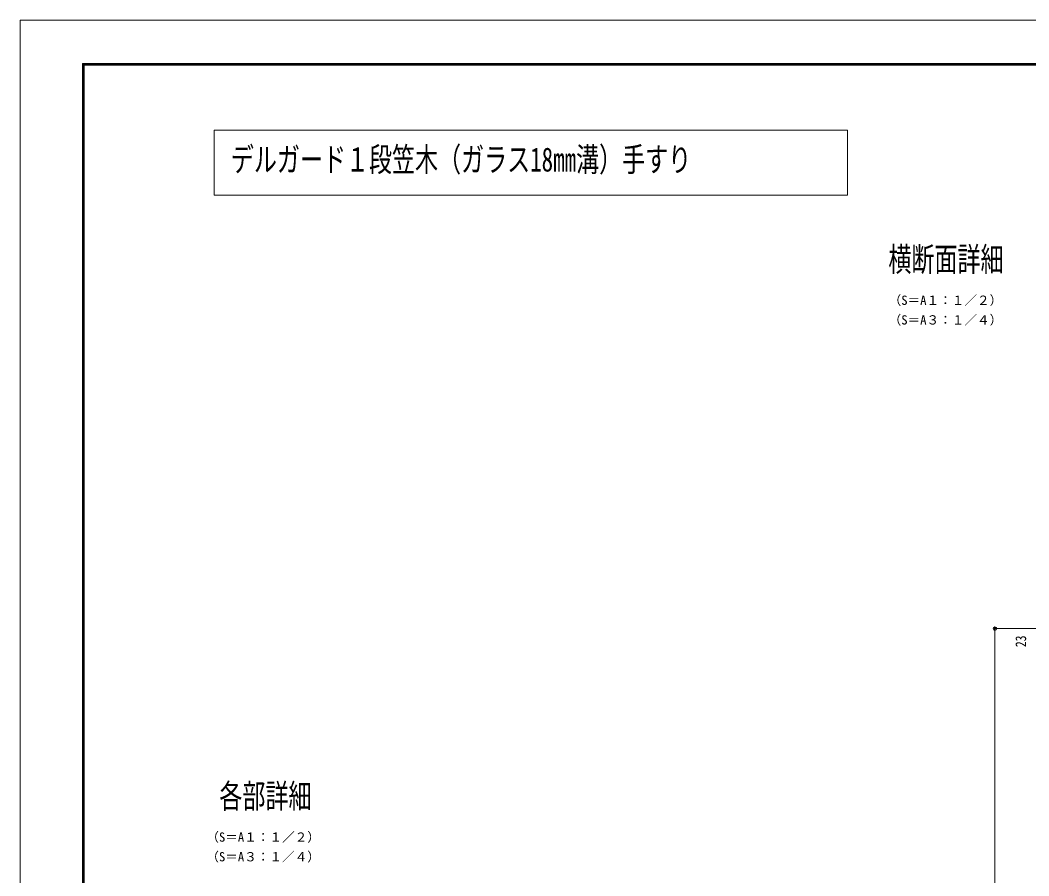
# Model space of a CAD drawing. Units: millimetres, scale not verified. Extents: x -3580 to 3580, y -1188 to 1188.
# Drawn here: x -3580 to -2302, y 104 to 1188 of the extents above; entities that cross this region are included whole.
import ezdxf
from ezdxf.enums import TextEntityAlignment as Align

# ---------------------------------------------------------------- set-up
doc = ezdxf.new("R2010")
doc.units = ezdxf.units.MM
doc.header["$LTSCALE"] = 6
for name, color, linetype, lineweight in [('0-0_0', 7, 'Continuous', 18), ('0-1_DEFPOINTS', 7, 'Continuous', 18), ('0-4_WAKU', 7, 'Continuous', 18), ('0-A_1手摺寸法', 3, 'Continuous', 18)]:
    doc.layers.add(name, color=color, linetype=linetype, lineweight=lineweight)
doc.styles.add('ＭＳ ゴシック', font='')
doc.styles.get('ＭＳ ゴシック').set_extended_font_data('MS Gothic')

msp = doc.modelspace()

# ---------------------------------------------------------------- linework, layer by layer
at = {"layer": '0-0_0', "lineweight": 9}
msp.add_line((-2344.824, 414.794), (-2344.824, 412.494), dxfattribs=at)
at = {"layer": '0-0_0'}
msp.add_lwpolyline([(-2531.856, 966.126), (-3333.984, 966.126), (-3333.984, 1048.452), (-2531.856, 1048.452)], close=True, dxfattribs=at)
at = {"layer": '0-0_0', "lineweight": 9}
for radius in [2.3, 1.15]:
    msp.add_circle((-2344.824, 417.094), radius, dxfattribs=at)
at = {"layer": '0-1_DEFPOINTS', "color": 5}
for p, q in [((-3579.833, 1187.987), (-3579.833, -1188.013)), ((-215.833, 1187.987), (-3579.833, 1187.987))]:
    msp.add_line(p, q, dxfattribs=at)
at = {"layer": '0-4_WAKU'}
for p, q in [((-3501.033, 1133.187), (-3501.033, -1129.213)), ((-298.633, 1133.187), (-3501.033, 1133.187)), ((-3500.433, 1132.587), (-3500.433, -1128.613)), ((-299.233, 1132.587), (-3500.433, 1132.587)), ((-3499.833, 1131.987), (-3499.833, -1128.013)), ((-299.833, 1131.987), (-3499.833, 1131.987)), ((-3499.233, 1131.387), (-3499.233, -1127.413)), ((-300.433, 1131.387), (-3499.233, 1131.387)), ((-3498.633, 1130.787), (-3498.633, -1126.813)), ((-301.033, 1130.787), (-3498.633, 1130.787))]:
    msp.add_line(p, q, dxfattribs=at)
at = {"layer": '0-A_1手摺寸法'}
for p, q in [((-2083.39, 417.094), (-2344.824, 417.094)), ((-2344.824, 412.494), (-2344.824, -678.306))]:
    msp.add_line(p, q, dxfattribs=at)

# ---------------------------------------------------------------- texts
at = {"layer": '0-0_0', "style": 'ＭＳ ゴシック', "width": 0.7}
for s, p in [('デルガード１段笠木（ガラス18mm溝）手すり', (-3312.921, 987.076)), ('横断面詳細', (-2479.876, 860.7)), ('各部詳細', (-3327.48, 180.527))]:
    msp.add_text(s, height=30.55, dxfattribs=at).set_placement(p, align=Align.BOTTOM_LEFT)
at = {"layer": '0-0_0', "style": 'ＭＳ ゴシック'}
for s, p in [('（S＝A１：１／２）', (-2479.579, 823.79)), ('（S＝A３：１／４）', (-2479.579, 798.883)), ('（S＝A１：１／２）', (-3344.003, 143.617)), ('（S＝A３：１／４）', (-3344.003, 118.71))]:
    msp.add_text(s, height=11.73, dxfattribs=at).set_placement(p, align=Align.BOTTOM_LEFT)
at = {"layer": '0-A_1手摺寸法', "color": 7, "style": 'ＭＳ ゴシック', "width": 0.8}
msp.add_text('23', height=13.49, rotation=90, dxfattribs=at).set_placement((-2301.35, 393.678), align=Align.BOTTOM_LEFT)

doc.saveas('drawing.dxf')
